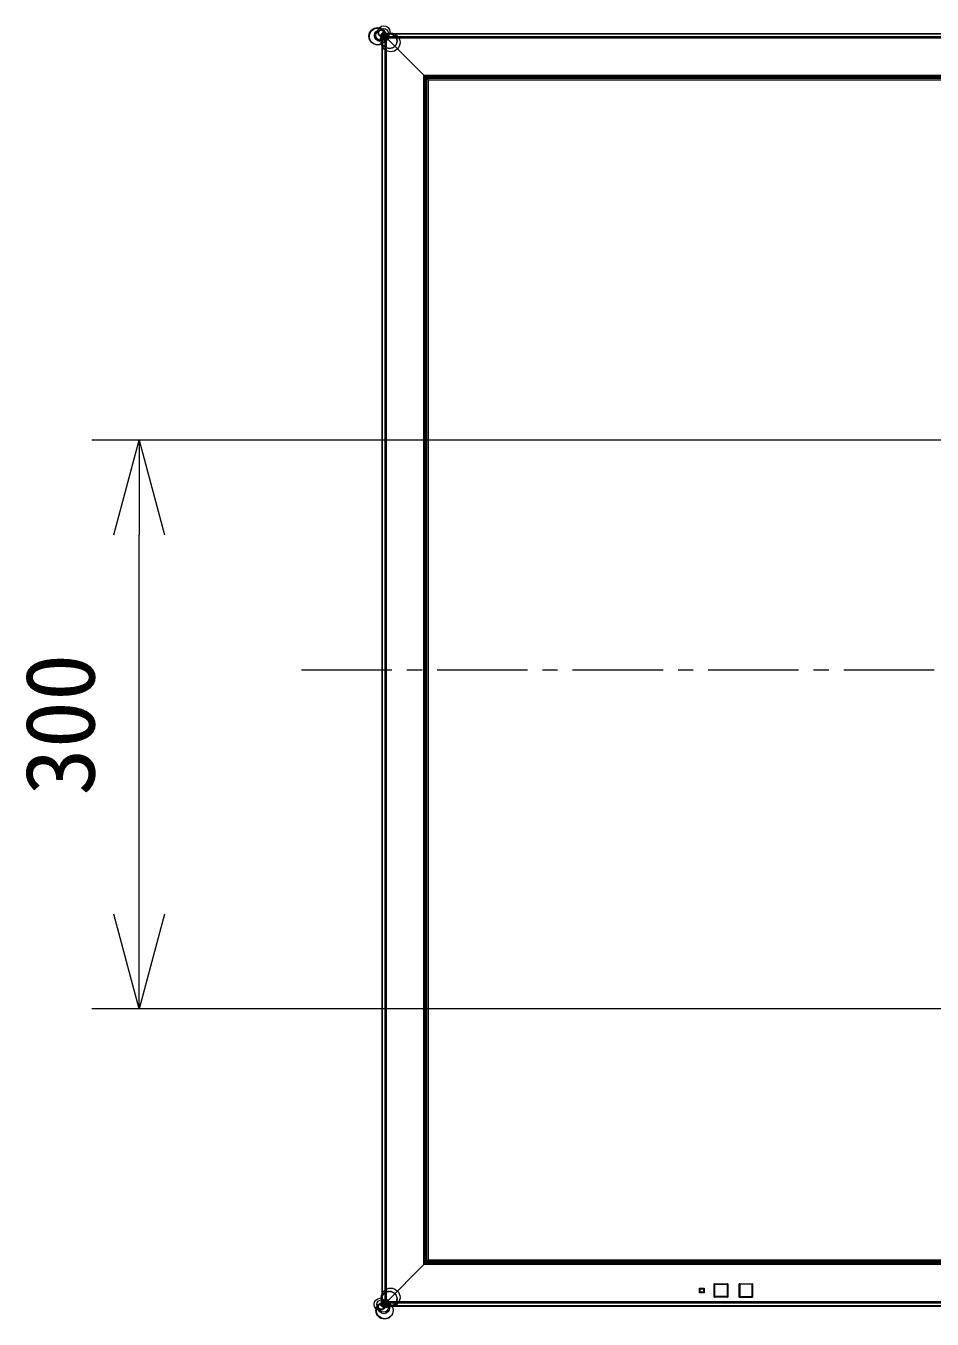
# Model space of a CAD drawing. Units: millimetres, scale not verified. Extents: x -63 to 105, y -102 to 57.
# Drawn here: x -58.5 to -34.62, y -2.41 to 31.7 of the extents above; entities that cross this region are included whole.
import ezdxf
from ezdxf.enums import TextEntityAlignment as Align

# ---------------------------------------------------------------- set-up
doc = ezdxf.new("R2010")
doc.units = ezdxf.units.MM
doc.header["$LTSCALE"] = 0.125
doc.linetypes.add('USER3', pattern=[28.575, 19.05, -3.175, 3.175, -3.175])
for name, color, linetype, lineweight in [('0-0_0', 7, 'Continuous', 18), ('0-4_SUNPO', 3, 'Continuous', 18), ('0-5_GAIKEI', 1, 'Continuous', 18)]:
    doc.layers.add(name, color=color, linetype=linetype, lineweight=lineweight)
doc.styles.add('ＭＳ ゴシック', font='')
doc.styles.get('ＭＳ ゴシック').set_extended_font_data('MS Gothic')

# ---------------------------------------------------------------- blocks, each defined once
blk = doc.blocks.new('_Open30')
at = {"layer": '0-0_0'}
blk.add_line((0, 0), (-1, 0), dxfattribs=at)
blk.add_lwpolyline([(-1, 0.26795), (0, 0), (-1, -0.26795)], dxfattribs=at)
blk = doc.blocks.new('D6')
at = {"layer": '0-4_SUNPO'}
for p, q in [((31.8738, 82.2732), (8.3654, 82.2732)), ((9.6154, 69.7732), (9.6154, 79.7732)), ((31.8488, 67.2732), (8.3654, 67.2732))]:
    blk.add_line(p, q, dxfattribs=at)
at = {"layer": '0-4_SUNPO', "xscale": 2.5, "yscale": 2.5}
for p, rotation in [((9.6154, 82.2732), 90), ((9.6154, 67.2732), 270)]:
    blk.add_blockref('_Open30', p, dxfattribs=dict(at, rotation=rotation))
at = {"layer": '0-4_SUNPO', "color": 7, "style": 'ＭＳ ゴシック'}
blk.add_text('300', height=1.833, rotation=90, dxfattribs=at).set_placement((8.9904, 72.8982), align=Align.BOTTOM_LEFT)

msp = doc.modelspace()

# ---------------------------------------------------------------- linework, layer by layer
at = {"layer": '0-5_GAIKEI', "color": 7}
for p, q in [((-49.1161, 31.3898), (-49.1161, 31.3898)), ((-49.1161, -1.9677), (-49.1161, 31.3898)), ((-49.1117, 31.4004), (-49.1006, 31.4116)), ((-49.0417, 31.4705), (-49.1006, 31.4116)), ((-49.0417, 31.4705), (-49.0305, 31.4817)), ((-49.0199, 31.4861), (-48.9911, 31.4861)), ((-49.0199, 31.4861), (-49.0199, 31.4861)), ((-48.9911, 31.4961), (-48.9911, 31.4814)), ((-48.9911, 31.4961), (8.2989, 31.4961)), ((-49.1006, -1.9895), (-49.1117, -1.9783)), ((-49.0417, -2.0484), (-49.1006, -1.9895)), ((-49.0305, -2.0596), (-49.0417, -2.0484)), ((-48.9911, -2.0639), (-49.0199, -2.0639)), ((8.2989, -2.0739), (-48.9911, -2.0739))]:
    msp.add_line(p, q, dxfattribs=at)
at = {"layer": '0-5_GAIKEI'}
for p, q in [((-49.1006, 31.3869), (-49.1015, 31.3859)), ((-49.1015, -1.9638), (-49.1015, 31.3859)), ((-49.0308, 31.3865), (-49.1006, 31.3869)), ((-49.0307, 31.3865), (-49.0308, 31.3865)), ((-49.0308, -1.9644), (-49.0308, 31.3865)), ((-48.9954, 31.3653), (-49.0307, 31.3865)), ((-49.0169, 31.4705), (-49.0166, 31.4007)), ((-49.0166, 31.4007), (-48.9911, 31.4007)), ((-48.9911, 31.4814), (-48.9911, 31.4107)), ((-48.9911, 31.4814), (8.2989, 31.4814)), ((-48.9911, 31.4107), (-48.9911, 31.3753)), ((-48.9911, 31.4107), (8.2989, 31.4107)), ((-48.9954, -1.9432), (-48.9954, 31.3653)), ((-48.9854, 31.3653), (-48.9954, 31.3653)), ((-48.9911, 31.3753), (-48.9911, 31.3711)), ((-48.9911, 31.3753), (8.2989, 31.3753)), ((-48.9911, 31.3711), (-48.9854, 31.3653)), ((-48.9854, 31.3653), (-48.0149, 30.3948)), ((-48.0149, 30.3948), (-48.9854, 31.3653)), ((-48.0149, 30.3948), (-47.9827, 30.3627)), ((-48.0149, 30.3948), (7.3226, 30.3948)), ((-48.0149, 30.3948), (-47.9827, 30.3627)), ((-48.0149, -0.9727), (-48.0149, 30.3948)), ((-47.9827, 30.3627), (-47.9519, 30.3319)), ((-47.9827, 30.3627), (7.2905, 30.3627)), ((-47.9827, 30.3627), (-47.9519, 30.3319)), ((-47.9827, -0.9405), (-47.9827, 30.3627)), ((-47.9519, 30.3319), (-47.9348, 30.3148)), ((-47.9519, 30.3319), (7.2597, 30.3319)), ((-47.9519, 30.3319), (-47.9348, 30.3148)), ((-47.9519, -0.9097), (-47.9519, 30.3319)), ((-47.9348, 30.3148), (-47.8942, 30.2742)), ((-47.9348, 30.3148), (7.2426, 30.3148)), ((-47.9348, 30.3148), (-47.8942, 30.2742)), ((-47.9348, -0.8926), (-47.9348, 30.3148)), ((-47.8942, 30.2742), (7.202, 30.2742)), ((-47.8942, 30.2742), (-47.894, 30.2739)), ((-47.8942, -0.8521), (-47.8942, 30.2742)), ((-47.894, -0.8518), (-47.894, 30.2739)), ((-48.0149, -0.9727), (-48.9854, -1.9432)), ((-48.0149, -0.9727), (-48.9854, -1.9432)), ((-47.9827, -0.9405), (-48.0149, -0.9727)), ((7.3226, -0.9727), (-48.0149, -0.9727)), ((-47.9519, -0.9097), (-47.9827, -0.9405)), ((-47.9519, -0.9097), (-47.9827, -0.9405)), ((-47.9348, -0.8926), (-47.9519, -0.9097)), ((-47.9348, -0.8926), (-47.9519, -0.9097)), ((7.2597, -0.9097), (-47.9519, -0.9097)), ((-47.8942, -0.8521), (-47.9348, -0.8926)), ((-47.8942, -0.8521), (-47.9348, -0.8926)), ((7.2426, -0.8926), (-47.9348, -0.8926)), ((-47.894, -0.8518), (-47.8942, -0.8521)), ((7.202, -0.8521), (-47.8942, -0.8521)), ((-40.7486, -1.7139), (-40.7486, -1.5939)), ((-40.7449, -1.7002), (-40.7449, -1.6077)), ((-40.7449, -1.6077), (-40.7424, -1.6101)), ((-40.7424, -1.6977), (-40.7449, -1.7002)), ((-40.7324, -1.6101), (-40.7424, -1.6101)), ((-40.7424, -1.6977), (-40.7424, -1.6101)), ((-40.7424, -1.6978), (-40.7324, -1.6978)), ((-40.7349, -1.5977), (-40.6424, -1.5977)), ((-40.7324, -1.6002), (-40.7349, -1.5977)), ((-40.7324, -1.6002), (-40.7324, -1.6101)), ((-40.7324, -1.6002), (-40.6448, -1.6002)), ((-40.7324, -1.6977), (-40.7324, -1.6101)), ((-40.7324, -1.6101), (-40.6448, -1.6101)), ((-40.7324, -1.6977), (-40.7324, -1.7077)), ((-40.6448, -1.6977), (-40.7324, -1.6977)), ((-40.6424, -1.5977), (-40.6448, -1.6002)), ((-40.6448, -1.6101), (-40.6448, -1.6002)), ((-40.6448, -1.6101), (-40.6448, -1.6977)), ((-40.6348, -1.6101), (-40.6448, -1.6101)), ((-40.6448, -1.6977), (-40.6348, -1.6977)), ((-40.6448, -1.7077), (-40.6448, -1.6977)), ((-40.6348, -1.6101), (-40.6324, -1.6077)), ((-40.6348, -1.6101), (-40.6348, -1.6977)), ((-40.6324, -1.7002), (-40.6348, -1.6977)), ((-40.6324, -1.6077), (-40.6324, -1.7002)), ((-40.3611, -1.819), (-40.3611, -1.4889)), ((-40.3611, -1.4889), (-40.3587, -1.4914)), ((-40.3587, -1.8165), (-40.3587, -1.4914)), ((-40.3487, -1.4914), (-40.3587, -1.4914)), ((-40.3511, -1.4789), (-40.0211, -1.4789)), ((-40.3487, -1.4814), (-40.3511, -1.4789)), ((-40.3487, -1.4814), (-40.3487, -1.4914)), ((-40.3487, -1.4814), (-40.0236, -1.4814)), ((-40.3487, -1.8165), (-40.3487, -1.4914)), ((-40.3487, -1.4914), (-40.0236, -1.4914)), ((-40.0211, -1.4789), (-40.0236, -1.4814)), ((-40.0236, -1.4914), (-40.0236, -1.4814)), ((-40.0236, -1.4914), (-40.0236, -1.8165)), ((-40.0136, -1.4914), (-40.0236, -1.4914)), ((-40.0136, -1.4914), (-40.0111, -1.4889)), ((-40.0136, -1.4914), (-40.0136, -1.8165)), ((-40.0111, -1.4889), (-40.0111, -1.819)), ((-39.7061, -1.819), (-39.7061, -1.4889)), ((-39.7061, -1.4889), (-39.7037, -1.4914)), ((-39.6937, -1.4914), (-39.7037, -1.4914)), ((-39.7037, -1.4914), (-39.7037, -1.8165)), ((-39.6961, -1.4789), (-39.3661, -1.4789)), ((-39.6937, -1.4814), (-39.6961, -1.4789)), ((-39.6937, -1.4814), (-39.6937, -1.4914)), ((-39.6937, -1.4814), (-39.3686, -1.4814)), ((-39.6937, -1.4914), (-39.6937, -1.8165)), ((-39.3686, -1.4914), (-39.6937, -1.4914)), ((-39.3661, -1.4789), (-39.3686, -1.4814)), ((-39.3686, -1.4914), (-39.3686, -1.4814)), ((-39.3686, -1.8165), (-39.3686, -1.4914)), ((-39.3586, -1.4914), (-39.3686, -1.4914)), ((-39.3586, -1.4914), (-39.3561, -1.4889)), ((-39.3586, -1.4914), (-39.3586, -1.8165)), ((-39.3561, -1.4889), (-39.3561, -1.819)), ((-39.3536, -1.4764), (-39.3536, -1.8314)), ((-49.1161, -1.9677), (-49.1161, -1.9677)), ((-49.1015, -1.9638), (-49.1006, -1.9647)), ((-49.1006, -1.9647), (-49.0308, -1.9644)), ((-49.0308, -1.9644), (-49.0307, -1.9644)), ((-49.0307, -1.9644), (-48.9954, -1.9432)), ((-49.0166, -1.9786), (-49.0169, -2.0484)), ((-48.9954, -1.9432), (-49.0166, -1.9786)), ((-49.0166, -1.9786), (-49.0166, -1.9786)), ((-48.9911, -1.9786), (-49.0166, -1.9786)), ((-48.9954, -1.9432), (-48.9854, -1.9432)), ((-48.9854, -1.9432), (-48.9911, -1.9489)), ((-48.9911, -1.9489), (-48.9911, -1.9532)), ((-48.9911, -1.9886), (-48.9911, -2.0593)), ((8.2989, -1.9886), (-48.9911, -1.9886)), ((-40.6286, -1.7139), (-40.7486, -1.7139)), ((-40.7349, -1.7102), (-40.7324, -1.7077)), ((-40.6424, -1.7102), (-40.7349, -1.7102)), ((-40.6448, -1.7077), (-40.7324, -1.7077)), ((-40.6448, -1.7077), (-40.6424, -1.7102)), ((-40.0086, -1.8314), (-40.3636, -1.8314)), ((-40.3587, -1.8165), (-40.3611, -1.819)), ((-40.3587, -1.8165), (-40.3487, -1.8165)), ((-40.3511, -1.8289), (-40.3487, -1.8265)), ((-40.0211, -1.8289), (-40.3511, -1.8289)), ((-40.0236, -1.8165), (-40.3487, -1.8165)), ((-40.3487, -1.8165), (-40.3487, -1.8265)), ((-40.0236, -1.8265), (-40.3487, -1.8265)), ((-40.0236, -1.8165), (-40.0136, -1.8165)), ((-40.0236, -1.8265), (-40.0211, -1.8289)), ((-40.0235, -1.8265), (-40.0235, -1.8165)), ((-40.0111, -1.819), (-40.0136, -1.8165)), ((-39.3536, -1.8314), (-39.7086, -1.8314)), ((-39.7037, -1.8165), (-39.7061, -1.819)), ((-39.7037, -1.8165), (-39.6937, -1.8165)), ((-39.6961, -1.8289), (-39.6937, -1.8265)), ((-39.3661, -1.8289), (-39.6961, -1.8289)), ((-39.6937, -1.8165), (-39.6937, -1.8265)), ((-39.6937, -1.8165), (-39.3686, -1.8165)), ((-39.6937, -1.8265), (-39.3686, -1.8265)), ((-39.3686, -1.8165), (-39.3586, -1.8165)), ((-39.3686, -1.8265), (-39.3661, -1.8289)), ((-39.3685, -1.8265), (-39.3685, -1.8165)), ((-39.3561, -1.819), (-39.3586, -1.8165)), ((-49.0199, -2.0639), (-49.0199, -2.0639)), ((-48.9911, -2.0593), (-48.9911, -2.0739)), ((8.2989, -2.0593), (-48.9911, -2.0593))]:
    msp.add_line(p, q, dxfattribs=at)
at = {"layer": '0-5_GAIKEI', "color": 9, "linetype": 'USER3'}
msp.add_line((-51.2384, 14.7111), (9.6886, 14.7111), dxfattribs=at)
at = {"layer": '0-5_GAIKEI'}
for points in [[(-48.9911, 31.4714), (-49.016, 31.4714), (-49.0169, 31.4705)], [(-49.0166, 31.4007), (-49.0166, 31.4007), (-48.9954, 31.3653)], [(-47.8942, 30.2742), (-47.894, 30.2739), (7.2018, 30.2739), (7.202, 30.2742)], [(7.2905, -0.9405), (-47.9827, -0.9405), (-48.0149, -0.9727)], [(7.202, -0.8521), (7.2018, -0.8518), (-47.894, -0.8518), (-47.8942, -0.8521)], [(-40.7486, -1.5939), (-40.6286, -1.5939), (-40.6286, -1.7139)], [(-40.3636, -1.8314), (-40.3636, -1.4764), (-40.0086, -1.4764), (-40.0086, -1.8314)], [(-39.7086, -1.8314), (-39.7086, -1.4764), (-39.3536, -1.4764)], [(8.2989, -1.9532), (-48.9911, -1.9532), (-48.9911, -1.9886)], [(-49.0169, -2.0484), (-49.016, -2.0493), (-48.9911, -2.0493)]]:
    msp.add_lwpolyline(points, dxfattribs=at)
for centre, radius in [((-49.2361, 31.4233), 0.2253), ((-49.2292, 31.4155), 0.2208), ((-49.165, 31.4395), 0.1524), ((-49.147, 31.445), 0.1336), ((-49.0685, 31.5388), 0.1564), ((-49.0782, 31.5058), 0.122), ((-49.1262, 31.3536), 0.0377), ((-49.0972, 31.441), 0.0544), ((-49.1205, 31.3718), 0.0186), ((-48.8894, 31.2594), 0.2471), ((-49.0722, 31.4668), 0.0556), ((-48.9285, 31.2899), 0.1975), ((-49.0714, 31.4279), 0.0516), ((-49.0821, 31.4165), 0.036), ((-48.9199, 31.2983), 0.1977), ((-49.0917, 31.4078), 0.023), ((-49.098, 31.4033), 0.0152), ((-49.1064, 31.3995), 0.00607), ((-49.1084, 31.3988), 0.00396), ((-49.1085, 31.3983), 0.00391), ((-49.1097, 31.3986), 0.00265), ((-49.0577, 31.4415), 0.0513), ((-49.0454, 31.4532), 0.0343), ((-49.0385, 31.4609), 0.024), ((-49.0333, 31.4679), 0.0153), ((-48.9967, 31.363), 0.0426), ((-49.0305, 31.474), 0.00857), ((-48.9914, 31.3651), 0.0448), ((-49.0014, 31.3714), 0.033), ((-49.0022, 31.372), 0.032), ((-49.029, 31.4778), 0.0045), ((-49.0284, 31.4785), 0.00383), ((-49.0312, 31.387), 0.00064), ((-49.0287, 31.4796), 0.00265), ((-49.0228, 31.3831), 0.00865), ((-49.0037, 31.4899), 0.0167), ((-48.8895, -1.8372), 0.2471), ((-48.9283, -1.8678), 0.1977), ((-48.9199, -1.8764), 0.1975), ((-49.1689, -2.0164), 0.1564), ((-49.0534, -2.184), 0.2253), ((-49.0456, -2.1771), 0.2208), ((-49.1359, -2.026), 0.122), ((-49.0695, -2.1129), 0.1524), ((-49.0751, -2.0949), 0.1336), ((-49.0969, -2.02), 0.0556), ((-49.12, -1.9515), 0.0167), ((-49.071, -2.045), 0.0544), ((-49.0716, -2.0055), 0.0513), ((-49.0833, -1.9932), 0.0343), ((-49.091, -1.9863), 0.024), ((-49.098, -1.9812), 0.0153), ((-49.104, -1.9783), 0.00857), ((-49.1079, -1.9769), 0.0045), ((-49.1085, -1.9762), 0.00383), ((-49.1097, -1.9766), 0.00265), ((-49.0579, -2.0193), 0.0516), ((-49.0465, -2.0299), 0.036), ((-49.0378, -2.0395), 0.023), ((-49.0333, -2.0459), 0.0152), ((-48.9939, -1.9368), 0.0476), ((-49.0007, -1.9486), 0.034), ((-49.0026, -1.9508), 0.0311), ((-49.0085, -1.9535), 0.0247), ((-49.0105, -1.9541), 0.0227), ((-49.0308, -1.9646), 0.00016), ((-48.9836, -2.074), 0.0377), ((-49.0143, -1.973), 0.00598), ((-49.0169, -1.979), 0.00052), ((-49.0295, -2.0542), 0.00607), ((-49.0289, -2.0562), 0.00396), ((-49.0283, -2.0563), 0.00391), ((-49.0287, -2.0575), 0.00265), ((-49.0019, -2.0684), 0.0186)]:
    msp.add_circle(centre, radius, dxfattribs=at)
at = {"layer": '0-5_GAIKEI', "color": 7}
for centre, start, end in [((-49.1011, 31.3898), 135, 180), ((-49.0199, 31.4711), 90, 135), ((-49.1011, -1.9677), 180, 225), ((-49.0199, -2.0489), 225, 270)]:
    msp.add_arc(centre, 0.015, start, end, dxfattribs=at)
at = {"layer": '0-5_GAIKEI'}
for centre, start, end in [((-40.7349, -1.6077), 90.06979, 179.93022), ((-40.7349, -1.7002), 180.06978, 269.93021), ((-40.6424, -1.6077), 0.06978, 89.93021), ((-40.6424, -1.7002), 270.06979, 359.93022), ((-40.3511, -1.489), 90.06979, 179.93022), ((-40.0211, -1.489), 0.06978, 89.93021), ((-39.6961, -1.489), 90.06979, 179.93022), ((-39.3661, -1.489), 0.06978, 89.93021), ((-40.3511, -1.8189), 180.06978, 269.93021), ((-40.0211, -1.8189), 270.06979, 359.93022), ((-39.6961, -1.8189), 180.06978, 269.93021), ((-39.3661, -1.8189), 270.06979, 359.93022)]:
    msp.add_arc(centre, 0.01, start, end, dxfattribs=at)
at = {"layer": '0-5_GAIKEI', "color": 7}
for centre, major_axis, start_param, end_param in [((-49.1011, 31.3898), (-0.0106, 0.0106), 6.2831853, 7.0686355), ((-49.0199, 31.4711), (0.0106, -0.0106), 2.3561424, 3.1415927)]:
    msp.add_ellipse(centre, major_axis=major_axis, ratio=0.999896, start_param=start_param, end_param=end_param, dxfattribs=at)
at = {"layer": '0-5_GAIKEI'}
for centre, major_axis, ratio, start_param, end_param in [((-49.0758, 31.3869), (-0.0247, 0.0247), 0.57735, 6.2831853, 7.3303829), ((-49.0169, 31.4458), (-0.0247, 0.0247), 0.57735, 5.2359878, 6.2831853), ((-40.7324, -1.6101), (-0.00707, -0.00707), 0.998783, 3.9276009, 5.4971792), ((-40.7324, -1.6977), (0.00707, -0.00707), 0.998783, 3.9276009, 5.4971792), ((-40.6448, -1.6101), (-0.00707, 0.00707), 0.998783, 3.9276009, 5.4971792), ((-40.6448, -1.6977), (0.00707, 0.00707), 0.998783, 3.9276009, 5.4971792), ((-40.3487, -1.4914), (-0.00707, -0.00707), 0.998783, 3.9276009, 5.4971792), ((-40.0236, -1.4914), (-0.00707, 0.00707), 0.998783, 3.9276009, 5.4971792), ((-39.6937, -1.4914), (-0.00707, -0.00707), 0.998783, 3.9276009, 5.4971792), ((-39.3686, -1.4914), (-0.00707, 0.00707), 0.998783, 3.9276009, 5.4971792), ((-49.1011, -1.9677), (0.0106, 0.0106), 0.999896, 2.3561424, 3.1415927), ((-49.0758, -1.9647), (-0.0247, -0.0247), 0.57735, 5.2359878, 6.2831853), ((-40.3487, -1.8165), (0.00707, -0.00707), 0.998783, 3.9276009, 5.4971792), ((-40.0236, -1.8165), (0.00707, 0.00707), 0.998783, 3.9276009, 5.4971792), ((-39.6937, -1.8165), (-0.00707, 0.00707), 0.998783, 0.7860072, 2.3555855), ((-39.3686, -1.8165), (0.00707, 0.00707), 0.998783, 3.9276009, 5.4971792), ((-49.0169, -2.0237), (-0.0247, -0.0247), 0.57735, 0, 1.0471976), ((-49.0199, -2.0489), (-0.0106, -0.0106), 0.999896, 6.2831853, 7.0686355)]:
    msp.add_ellipse(centre, major_axis=major_axis, ratio=ratio, start_param=start_param, end_param=end_param, dxfattribs=at)

# ---------------------------------------------------------------- block references
at = {"layer": '0-4_SUNPO'}
msp.add_blockref('D6', (-65.1315, -61.4996), dxfattribs=at)

doc.saveas('drawing.dxf')
